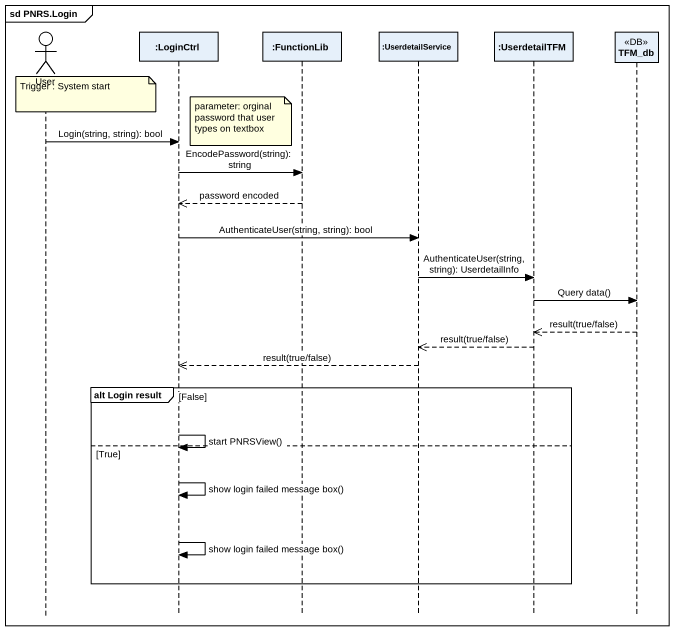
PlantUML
@startuml
mainframe sd PNRS.Login
hide footbox
actor User
participant ":LoginCtrl" as LoginCtrl
participant ":FunctionLib" as FunctionLib
participant ":UserdetailService" as UserdetailService
participant ":UserdetailTFM" as UserdetailTFM
participant TFM_db <<DB>>

note over User : Trigger : System start
note left of FunctionLib : parameter: orginal password that user types on textbox
User -> LoginCtrl : Login(string, string): bool
LoginCtrl -> FunctionLib : EncodePassword(string): string
FunctionLib -->> LoginCtrl : password encoded
LoginCtrl -> UserdetailService : AuthenticateUser(string, string): bool
UserdetailService -> UserdetailTFM : AuthenticateUser(string, string): UserdetailInfo
UserdetailTFM -> TFM_db : Query data()
TFM_db -->> UserdetailTFM : result(true/false)
UserdetailTFM -->> UserdetailService : result(true/false)
UserdetailService -->> LoginCtrl : result(true/false)
group alt Login result [False]
  LoginCtrl -> LoginCtrl : start PNRSView()
else True
  LoginCtrl -> LoginCtrl : show login failed message box()
  LoginCtrl -> LoginCtrl : show login failed message box()
end
@enduml
